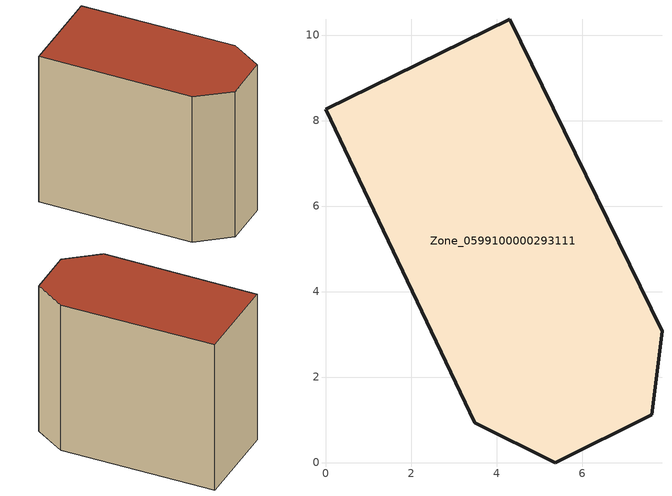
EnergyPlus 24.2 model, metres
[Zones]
Zone_0599100000293111
 floor ground (C_G): 7.87,3.07 7.63,1.12 5.37,0 3.49,0.93 0,8.26 4.31,10.37 z0
 wall outside (C_F): 7.63,1.12 7.87,3.07 4.31,10.37 0,8.26 3.49,0.93 5.37,0 7.63,1.12 z0:8.32
 roof outside (C_R): 7.87,3.07 4.31,10.37 0,8.26 3.49,0.93 5.37,0 7.63,1.12 z8.32
[BUILDING]
Pand.0599100000293111: North Axis=0; Terrain=City; Loads Convergence Tolerance Value=0.04; Temperature Convergence Tolerance Value=0.4; Solar Distribution=FullExterior; Maximum Number of Warmup Days=25; Minimum Number of Warmup Days=1
[Site:Location]
Rotterdam.The.Hague.AP_ZH_NLD Design_Conditions: Latitude=51.96; Longitude=4.45; Time Zone=1; Elevation=-4.5
[SITE:GROUNDTEMPERATURE:BUILDINGSURFACE]
18, 18, 18, 18, 18, 18, 18, 18, 18, 18, 18, 18
[MATERIAL] Thermal Absorptance=0.9; Solar Absorptance=0.7; Visible Absorptance=0.7
Name | Roughness | Thickness | Conductivity | Density | Specific Heat
G.TI.1946-1964 | MediumSmooth | 0.15 | 1 | 540 | 1210
F.TI.1946-1964 | Rough | 0.3 | 0.857143 | 1920 | 840
R.TI.1946-1964 | MediumRough | 0.2 | 0.277778 | 1500 | 1000
[CONSTRUCTION]
C_G: G.TI.1946-1964
C_F: F.TI.1946-1964
C_R: R.TI.1946-1964
[ZONE]
Zone_0599100000293111: Type=1; Multiplier=1; Ceiling Height=Autocalculate; Volume=Autocalculate; Floor Area=autocalculate; Part of Total Floor Area=Yes
[ZONEINFILTRATION:DESIGNFLOWRATE]
Infil_Zone_0599100000293111: Zone or ZoneList or Space or SpaceList=Zone_0599100000293111; Schedule=AlwaysOn; Design Flow Rate Calculation Method=Flow/Area; Flow Rate per Floor Area=0.003; Constant Term Coefficient=1; Temperature Term Coefficient=0; Velocity Term Coefficient=0; Velocity Squared Term Coefficient=0
[HVACTEMPLATE:ZONE:IDEALLOADSAIRSYSTEM]
Zone_0599100000293111: Maximum Heating Supply Air Temperature=50; Minimum Cooling Supply Air Temperature=13; Maximum Heating Supply Air Humidity Ratio=0.0156; Minimum Cooling Supply Air Humidity Ratio=0.0077; Heating Limit=NoLimit; Cooling Limit=NoLimit; Dehumidification Control Type=ConstantSensibleHeatRatio; Cooling Sensible Heat Ratio=0.7; Dehumidification Setpoint=60; Humidification Control Type=None; Humidification Setpoint=30; Outdoor Air Method=None; Outdoor Air Flow Rate per Person=0.00944; Outdoor Air Flow Rate per Zone Floor Area=0; Outdoor Air Flow Rate per Zone=0; Demand Controlled Ventilation Type=None; Outdoor Air Economizer Type=NoEconomizer; Heat Recovery Type=None; Sensible Heat Recovery Effectiveness=0.7; Latent Heat Recovery Effectiveness=0.65
[ZONECONTROL:THERMOSTAT]
ThermostatControl_Zone_0599100000293111: Zone or ZoneList=Zone_0599100000293111; Control Type Schedule=DualSetpointControlType; Control 1=Thermostat_Zone_0599100000293111; Temperature Difference Between Cutout And Setpoint=0
[THERMOSTATSETPOINT:DUALSETPOINT]
Thermostat_Zone_0599100000293111: Heating Setpoint Temperature Schedule=HeatingSetpoint_Zone_0599100000293111; Cooling Setpoint Temperature Schedule=CoolingSetpoint_Zone_0599100000293111
[SCHEDULE:COMPACT]
HeatingSetpoint_Zone_0599100000293111: Through: 12/31, For: AllDays, Until: 24:00, 21
CoolingSetpoint_Zone_0599100000293111: Through: 12/31, For: AllDays, Until: 24:00, 24
DualSetpointControlType: Through: 12/31, For: AllDays, Until: 24:00, 4
AlwaysOn: Through: 12/31, For: AllDays, Until: 24:00, 1
